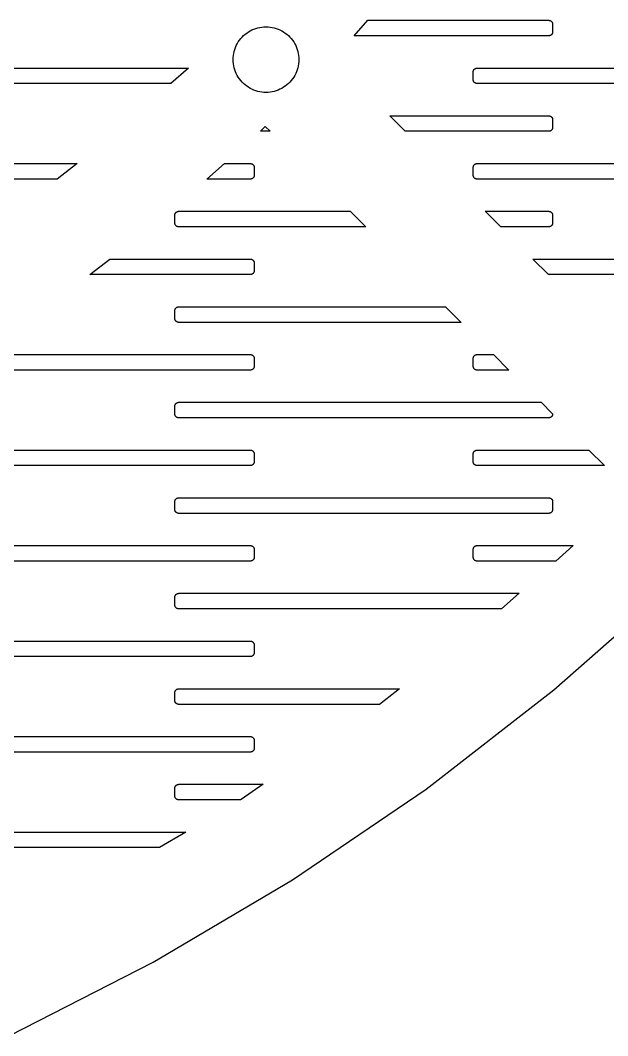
# Model space of a CAD drawing. Header units: metres. Extents: x -216 to 216, y -216 to 216.
# Drawn here: x 92.7 to 141.9, y -195.1 to -110 of the extents above; entities that cross this region are included whole.
import ezdxf

# ---------------------------------------------------------------- set-up
doc = ezdxf.new("R2010")
doc.units = ezdxf.units.M

msp = doc.modelspace()

# ---------------------------------------------------------------- linework, layer by layer
for p, q in [((112.968, -110.584), (113.14, -110.568)), ((113.14, -110.568), (113.312, -110.562)), ((113.312, -110.562), (113.485, -110.568)), ((113.485, -110.568), (113.657, -110.584)), ((120.713, -111.322), (121.859, -110.022)), ((121.859, -110.022), (137.003, -110.022)), ((137.003, -110.022), (137.023, -110.023)), ((137.023, -110.023), (137.044, -110.025)), ((137.044, -110.025), (137.064, -110.028)), ((137.064, -110.028), (137.084, -110.032)), ((137.084, -110.032), (137.103, -110.038)), ((137.103, -110.038), (137.122, -110.045)), ((137.122, -110.045), (137.141, -110.053)), ((137.141, -110.053), (137.159, -110.062)), ((137.159, -110.062), (137.177, -110.073)), ((137.177, -110.073), (137.194, -110.084)), ((137.194, -110.084), (137.21, -110.097)), ((137.21, -110.097), (137.225, -110.11)), ((137.225, -110.11), (137.24, -110.125)), ((137.24, -110.125), (137.253, -110.14)), ((137.253, -110.14), (137.266, -110.156)), ((137.266, -110.156), (137.277, -110.173)), ((137.277, -110.173), (137.288, -110.191)), ((137.288, -110.191), (137.297, -110.209)), ((137.297, -110.209), (137.305, -110.228)), ((137.305, -110.228), (137.312, -110.247)), ((137.312, -110.247), (137.318, -110.266)), ((137.318, -110.266), (137.322, -110.286)), ((137.322, -110.286), (137.325, -110.306)), ((137.325, -110.306), (137.327, -110.327)), ((137.327, -110.327), (137.328, -110.347)), ((137.328, -110.347), (137.328, -110.997)), ((111.308, -111.43), (111.43, -111.308)), ((111.43, -111.308), (111.559, -111.193)), ((111.559, -111.193), (111.696, -111.088)), ((111.696, -111.088), (111.839, -110.99)), ((111.839, -110.99), (111.988, -110.903)), ((111.988, -110.903), (112.141, -110.824)), ((112.141, -110.824), (112.3, -110.755)), ((112.3, -110.755), (112.463, -110.697)), ((112.463, -110.697), (112.628, -110.649)), ((112.628, -110.649), (112.797, -110.611)), ((112.797, -110.611), (112.968, -110.584)), ((113.657, -110.584), (113.828, -110.611)), ((113.828, -110.611), (113.996, -110.649)), ((113.996, -110.649), (114.162, -110.697)), ((114.162, -110.697), (114.325, -110.755)), ((114.325, -110.755), (114.483, -110.824)), ((114.483, -110.824), (114.637, -110.903)), ((114.637, -110.903), (114.786, -110.99)), ((114.786, -110.99), (114.929, -111.088)), ((114.929, -111.088), (115.065, -111.193)), ((115.065, -111.193), (115.195, -111.308)), ((115.195, -111.308), (115.317, -111.43)), ((137.003, -111.322), (120.713, -111.322)), ((137.023, -111.322), (137.003, -111.322)), ((137.044, -111.32), (137.023, -111.322)), ((137.064, -111.316), (137.044, -111.32)), ((137.084, -111.312), (137.064, -111.316)), ((137.103, -111.306), (137.084, -111.312)), ((137.122, -111.299), (137.103, -111.306)), ((137.141, -111.291), (137.122, -111.299)), ((137.159, -111.282), (137.141, -111.291)), ((137.177, -111.272), (137.159, -111.282)), ((137.194, -111.26), (137.177, -111.272)), ((137.21, -111.248), (137.194, -111.26)), ((137.225, -111.234), (137.21, -111.248)), ((137.24, -111.22), (137.225, -111.234)), ((137.253, -111.204), (137.24, -111.22)), ((137.266, -111.188), (137.253, -111.204)), ((137.277, -111.171), (137.266, -111.188)), ((137.288, -111.154), (137.277, -111.171)), ((137.297, -111.136), (137.288, -111.154)), ((137.305, -111.117), (137.297, -111.136)), ((137.312, -111.098), (137.305, -111.117)), ((137.318, -111.078), (137.312, -111.098)), ((137.322, -111.058), (137.318, -111.078)), ((137.325, -111.038), (137.322, -111.058)), ((137.327, -111.018), (137.325, -111.038)), ((137.328, -110.997), (137.327, -111.018)), ((110.755, -112.3), (110.824, -112.141)), ((110.824, -112.141), (110.903, -111.988)), ((110.903, -111.988), (110.99, -111.839)), ((110.99, -111.839), (111.088, -111.696)), ((111.088, -111.696), (111.193, -111.559)), ((111.193, -111.559), (111.308, -111.43)), ((115.317, -111.43), (115.431, -111.559)), ((115.431, -111.559), (115.537, -111.696)), ((115.537, -111.696), (115.634, -111.839)), ((115.634, -111.839), (115.722, -111.988)), ((115.722, -111.988), (115.801, -112.141)), ((115.801, -112.141), (115.869, -112.3)), ((110.568, -113.14), (110.584, -112.968)), ((110.584, -112.968), (110.611, -112.797)), ((110.611, -112.797), (110.649, -112.628)), ((110.649, -112.628), (110.697, -112.463)), ((110.697, -112.463), (110.755, -112.3)), ((115.869, -112.3), (115.928, -112.463)), ((115.928, -112.463), (115.976, -112.628)), ((115.976, -112.628), (116.014, -112.797)), ((116.014, -112.797), (116.041, -112.968)), ((116.041, -112.968), (116.057, -113.14)), ((110.562, -113.312), (110.568, -113.14)), ((110.568, -113.485), (110.562, -113.312)), ((110.584, -113.657), (110.568, -113.485)), ((110.611, -113.828), (110.584, -113.657)), ((110.649, -113.996), (110.611, -113.828)), ((116.014, -113.828), (115.976, -113.996)), ((116.041, -113.657), (116.014, -113.828)), ((116.057, -113.485), (116.041, -113.657)), ((116.057, -113.14), (116.062, -113.312)), ((116.062, -113.312), (116.057, -113.485)), ((81.0028, -114.022), (106.82, -114.022)), ((106.82, -114.022), (105.346, -115.322)), ((110.697, -114.162), (110.649, -113.996)), ((110.755, -114.325), (110.697, -114.162)), ((110.824, -114.483), (110.755, -114.325)), ((110.903, -114.637), (110.824, -114.483)), ((110.99, -114.786), (110.903, -114.637)), ((111.088, -114.929), (110.99, -114.786)), ((115.634, -114.786), (115.537, -114.929)), ((115.722, -114.637), (115.634, -114.786)), ((115.801, -114.483), (115.722, -114.637)), ((115.869, -114.325), (115.801, -114.483)), ((115.928, -114.162), (115.869, -114.325)), ((115.976, -113.996), (115.928, -114.162)), ((130.678, -114.327), (130.68, -114.306)), ((130.678, -114.347), (130.678, -114.327)), ((130.678, -114.997), (130.678, -114.347)), ((130.68, -114.306), (130.684, -114.286)), ((130.684, -114.286), (130.688, -114.266)), ((130.688, -114.266), (130.694, -114.247)), ((130.694, -114.247), (130.701, -114.228)), ((130.701, -114.228), (130.709, -114.209)), ((130.709, -114.209), (130.718, -114.191)), ((130.718, -114.191), (130.728, -114.173)), ((130.728, -114.173), (130.74, -114.156)), ((130.74, -114.156), (130.752, -114.14)), ((130.752, -114.14), (130.766, -114.125)), ((130.766, -114.125), (130.78, -114.11)), ((130.78, -114.11), (130.796, -114.097)), ((130.796, -114.097), (130.812, -114.084)), ((130.812, -114.084), (130.829, -114.073)), ((130.829, -114.073), (130.846, -114.062)), ((130.846, -114.062), (130.864, -114.053)), ((130.864, -114.053), (130.883, -114.045)), ((130.883, -114.045), (130.902, -114.038)), ((130.902, -114.038), (130.922, -114.032)), ((130.922, -114.032), (130.942, -114.028)), ((130.942, -114.028), (130.962, -114.025)), ((130.962, -114.025), (130.982, -114.023)), ((130.982, -114.023), (131.003, -114.022)), ((131.003, -114.022), (162.003, -114.022)), ((105.346, -115.322), (81.0028, -115.322)), ((111.193, -115.065), (111.088, -114.929)), ((111.308, -115.195), (111.193, -115.065)), ((111.43, -115.317), (111.308, -115.195)), ((111.559, -115.431), (111.43, -115.317)), ((111.696, -115.537), (111.559, -115.431)), ((111.839, -115.634), (111.696, -115.537)), ((111.988, -115.722), (111.839, -115.634)), ((114.786, -115.634), (114.637, -115.722)), ((114.929, -115.537), (114.786, -115.634)), ((115.065, -115.431), (114.929, -115.537)), ((115.195, -115.317), (115.065, -115.431)), ((115.317, -115.195), (115.195, -115.317)), ((115.431, -115.065), (115.317, -115.195)), ((115.537, -114.929), (115.431, -115.065)), ((130.678, -115.018), (130.678, -114.997)), ((130.68, -115.038), (130.678, -115.018)), ((130.684, -115.058), (130.68, -115.038)), ((130.688, -115.078), (130.684, -115.058)), ((130.694, -115.098), (130.688, -115.078)), ((130.701, -115.117), (130.694, -115.098)), ((130.709, -115.136), (130.701, -115.117)), ((130.718, -115.154), (130.709, -115.136)), ((130.728, -115.171), (130.718, -115.154)), ((130.74, -115.188), (130.728, -115.171)), ((130.752, -115.204), (130.74, -115.188)), ((130.766, -115.22), (130.752, -115.204)), ((130.78, -115.234), (130.766, -115.22)), ((130.796, -115.248), (130.78, -115.234)), ((130.812, -115.26), (130.796, -115.248)), ((130.829, -115.272), (130.812, -115.26)), ((130.846, -115.282), (130.829, -115.272)), ((130.864, -115.291), (130.846, -115.282)), ((130.883, -115.299), (130.864, -115.291)), ((130.902, -115.306), (130.883, -115.299)), ((130.922, -115.312), (130.902, -115.306)), ((130.942, -115.316), (130.922, -115.312)), ((130.962, -115.32), (130.942, -115.316)), ((130.982, -115.322), (130.962, -115.32)), ((131.003, -115.322), (130.982, -115.322)), ((162.003, -115.322), (131.003, -115.322)), ((112.141, -115.801), (111.988, -115.722)), ((112.3, -115.869), (112.141, -115.801)), ((112.463, -115.928), (112.3, -115.869)), ((112.628, -115.976), (112.463, -115.928)), ((112.797, -116.014), (112.628, -115.976)), ((112.968, -116.041), (112.797, -116.014)), ((113.14, -116.057), (112.968, -116.041)), ((113.312, -116.062), (113.14, -116.057)), ((113.485, -116.057), (113.312, -116.062)), ((113.657, -116.041), (113.485, -116.057)), ((113.828, -116.014), (113.657, -116.041)), ((113.996, -115.976), (113.828, -116.014)), ((114.162, -115.928), (113.996, -115.976)), ((114.325, -115.869), (114.162, -115.928)), ((114.483, -115.801), (114.325, -115.869)), ((114.637, -115.722), (114.483, -115.801)), ((124.979, -119.322), (123.679, -118.022)), ((123.679, -118.022), (137.003, -118.022)), ((137.003, -118.022), (137.023, -118.023)), ((137.023, -118.023), (137.044, -118.025)), ((137.044, -118.025), (137.064, -118.028)), ((137.064, -118.028), (137.084, -118.032)), ((137.084, -118.032), (137.103, -118.038)), ((137.103, -118.038), (137.122, -118.045)), ((137.122, -118.045), (137.141, -118.053)), ((137.141, -118.053), (137.159, -118.062)), ((137.159, -118.062), (137.177, -118.073)), ((137.177, -118.073), (137.194, -118.084)), ((137.194, -118.084), (137.21, -118.097)), ((137.21, -118.097), (137.225, -118.11)), ((137.225, -118.11), (137.24, -118.125)), ((137.24, -118.125), (137.253, -118.14)), ((137.253, -118.14), (137.266, -118.156)), ((137.266, -118.156), (137.277, -118.173)), ((137.277, -118.173), (137.288, -118.191)), ((137.288, -118.191), (137.297, -118.209)), ((137.297, -118.209), (137.305, -118.228)), ((112.845, -119.322), (113.255, -118.912)), ((113.255, -118.912), (113.665, -119.322)), ((137.305, -118.228), (137.312, -118.247)), ((137.312, -118.247), (137.318, -118.266)), ((137.318, -119.078), (137.312, -119.098)), ((137.318, -118.266), (137.322, -118.286)), ((137.322, -119.058), (137.318, -119.078)), ((137.322, -118.286), (137.325, -118.306)), ((137.325, -119.038), (137.322, -119.058)), ((137.325, -118.306), (137.327, -118.327)), ((137.327, -119.018), (137.325, -119.038)), ((137.327, -118.327), (137.328, -118.347)), ((137.328, -118.997), (137.327, -119.018)), ((137.328, -118.347), (137.328, -118.997)), ((113.665, -119.322), (112.845, -119.322)), ((137.003, -119.322), (124.979, -119.322)), ((137.023, -119.322), (137.003, -119.322)), ((137.044, -119.32), (137.023, -119.322)), ((137.064, -119.316), (137.044, -119.32)), ((137.084, -119.312), (137.064, -119.316)), ((137.103, -119.306), (137.084, -119.312)), ((137.122, -119.299), (137.103, -119.306)), ((137.141, -119.291), (137.122, -119.299)), ((137.159, -119.282), (137.141, -119.291)), ((137.177, -119.272), (137.159, -119.282)), ((137.194, -119.26), (137.177, -119.272)), ((137.21, -119.248), (137.194, -119.26)), ((137.225, -119.234), (137.21, -119.248)), ((137.24, -119.22), (137.225, -119.234)), ((137.253, -119.204), (137.24, -119.22)), ((137.266, -119.188), (137.253, -119.204)), ((137.277, -119.171), (137.266, -119.188)), ((137.288, -119.154), (137.277, -119.171)), ((137.297, -119.136), (137.288, -119.154)), ((137.305, -119.117), (137.297, -119.136)), ((137.312, -119.098), (137.305, -119.117)), ((81.0028, -122.022), (97.4933, -122.022)), ((97.4933, -122.022), (95.8174, -123.322)), ((108.363, -123.322), (109.837, -122.022)), ((109.837, -122.022), (112.003, -122.022)), ((112.003, -122.022), (112.023, -122.023)), ((112.023, -122.023), (112.044, -122.025)), ((112.044, -122.025), (112.064, -122.028)), ((112.064, -122.028), (112.084, -122.032)), ((112.084, -122.032), (112.103, -122.038)), ((112.103, -122.038), (112.122, -122.045)), ((112.122, -122.045), (112.141, -122.053)), ((112.141, -122.053), (112.159, -122.062)), ((112.159, -122.062), (112.177, -122.073)), ((112.177, -122.073), (112.194, -122.084)), ((112.194, -122.084), (112.21, -122.097)), ((112.21, -122.097), (112.225, -122.11)), ((112.225, -122.11), (112.24, -122.125)), ((112.24, -122.125), (112.253, -122.14)), ((112.253, -122.14), (112.266, -122.156)), ((112.266, -122.156), (112.277, -122.173)), ((112.277, -122.173), (112.288, -122.191)), ((112.288, -122.191), (112.297, -122.209)), ((112.297, -122.209), (112.305, -122.228)), ((112.305, -122.228), (112.312, -122.247)), ((112.312, -122.247), (112.318, -122.266)), ((112.318, -122.266), (112.322, -122.286)), ((112.322, -122.286), (112.325, -122.306)), ((112.325, -122.306), (112.327, -122.327)), ((112.327, -122.327), (112.328, -122.347)), ((112.328, -122.347), (112.328, -122.997)), ((130.678, -122.327), (130.68, -122.306)), ((130.678, -122.347), (130.678, -122.327)), ((130.678, -122.997), (130.678, -122.347)), ((130.68, -122.306), (130.684, -122.286)), ((130.684, -122.286), (130.688, -122.266)), ((130.688, -122.266), (130.694, -122.247)), ((130.694, -122.247), (130.701, -122.228)), ((130.701, -122.228), (130.709, -122.209)), ((130.709, -122.209), (130.718, -122.191)), ((130.718, -122.191), (130.728, -122.173)), ((130.728, -122.173), (130.74, -122.156)), ((130.74, -122.156), (130.752, -122.14)), ((130.752, -122.14), (130.766, -122.125)), ((130.766, -122.125), (130.78, -122.11)), ((130.78, -122.11), (130.796, -122.097)), ((130.796, -122.097), (130.812, -122.084)), ((130.812, -122.084), (130.829, -122.073)), ((130.829, -122.073), (130.846, -122.062)), ((130.846, -122.062), (130.864, -122.053)), ((130.864, -122.053), (130.883, -122.045)), ((130.883, -122.045), (130.902, -122.038)), ((130.902, -122.038), (130.922, -122.032)), ((130.922, -122.032), (130.942, -122.028)), ((130.942, -122.028), (130.962, -122.025)), ((130.962, -122.025), (130.982, -122.023)), ((130.982, -122.023), (131.003, -122.022)), ((131.003, -122.022), (162.003, -122.022)), ((95.8174, -123.322), (81.0028, -123.322)), ((112.003, -123.322), (108.363, -123.322)), ((112.023, -123.322), (112.003, -123.322)), ((112.044, -123.32), (112.023, -123.322)), ((112.064, -123.316), (112.044, -123.32)), ((112.084, -123.312), (112.064, -123.316)), ((112.103, -123.306), (112.084, -123.312)), ((112.122, -123.299), (112.103, -123.306)), ((112.141, -123.291), (112.122, -123.299)), ((112.159, -123.282), (112.141, -123.291)), ((112.177, -123.272), (112.159, -123.282)), ((112.194, -123.26), (112.177, -123.272)), ((112.21, -123.248), (112.194, -123.26)), ((112.225, -123.234), (112.21, -123.248)), ((112.24, -123.22), (112.225, -123.234)), ((112.253, -123.204), (112.24, -123.22)), ((112.266, -123.188), (112.253, -123.204)), ((112.277, -123.171), (112.266, -123.188)), ((112.288, -123.154), (112.277, -123.171)), ((112.297, -123.136), (112.288, -123.154)), ((112.305, -123.117), (112.297, -123.136)), ((112.312, -123.098), (112.305, -123.117)), ((112.318, -123.078), (112.312, -123.098)), ((112.322, -123.058), (112.318, -123.078)), ((112.325, -123.038), (112.322, -123.058)), ((112.327, -123.018), (112.325, -123.038)), ((112.328, -122.997), (112.327, -123.018)), ((130.678, -123.018), (130.678, -122.997)), ((130.68, -123.038), (130.678, -123.018)), ((130.684, -123.058), (130.68, -123.038)), ((130.688, -123.078), (130.684, -123.058)), ((130.694, -123.098), (130.688, -123.078)), ((130.701, -123.117), (130.694, -123.098)), ((130.709, -123.136), (130.701, -123.117)), ((130.718, -123.154), (130.709, -123.136)), ((130.728, -123.171), (130.718, -123.154)), ((130.74, -123.188), (130.728, -123.171)), ((130.752, -123.204), (130.74, -123.188)), ((130.766, -123.22), (130.752, -123.204)), ((130.78, -123.234), (130.766, -123.22)), ((130.796, -123.248), (130.78, -123.234)), ((130.812, -123.26), (130.796, -123.248)), ((130.829, -123.272), (130.812, -123.26)), ((130.846, -123.282), (130.829, -123.272)), ((130.864, -123.291), (130.846, -123.282)), ((130.883, -123.299), (130.864, -123.291)), ((130.902, -123.306), (130.883, -123.299)), ((130.922, -123.312), (130.902, -123.306)), ((130.942, -123.316), (130.922, -123.312)), ((130.962, -123.32), (130.942, -123.316)), ((130.982, -123.322), (130.962, -123.32)), ((131.003, -123.322), (130.982, -123.322)), ((162.003, -123.322), (131.003, -123.322)), ((105.678, -126.327), (105.68, -126.306)), ((105.678, -126.347), (105.678, -126.327)), ((105.678, -126.997), (105.678, -126.347)), ((105.68, -126.306), (105.684, -126.286)), ((105.684, -126.286), (105.688, -126.266)), ((105.688, -126.266), (105.694, -126.247)), ((105.694, -126.247), (105.701, -126.228)), ((105.701, -126.228), (105.709, -126.209)), ((105.709, -126.209), (105.718, -126.191)), ((105.718, -126.191), (105.728, -126.173)), ((105.728, -126.173), (105.74, -126.156)), ((105.74, -126.156), (105.752, -126.14)), ((105.752, -126.14), (105.766, -126.125)), ((105.766, -126.125), (105.78, -126.11)), ((105.78, -126.11), (105.796, -126.097)), ((105.796, -126.097), (105.812, -126.084)), ((105.812, -126.084), (105.829, -126.073)), ((105.829, -126.073), (105.846, -126.062)), ((105.846, -126.062), (105.864, -126.053)), ((105.864, -126.053), (105.883, -126.045)), ((105.883, -126.045), (105.902, -126.038)), ((105.902, -126.038), (105.922, -126.032)), ((105.922, -126.032), (105.942, -126.028)), ((105.942, -126.028), (105.962, -126.025)), ((105.962, -126.025), (105.982, -126.023)), ((105.982, -126.023), (106.003, -126.022)), ((106.003, -126.022), (120.365, -126.022)), ((120.365, -126.022), (121.665, -127.322)), ((132.979, -127.322), (131.679, -126.022)), ((131.679, -126.022), (137.003, -126.022)), ((137.003, -126.022), (137.023, -126.023)), ((137.023, -126.023), (137.044, -126.025)), ((137.044, -126.025), (137.064, -126.028)), ((137.064, -126.028), (137.084, -126.032)), ((137.084, -126.032), (137.103, -126.038)), ((137.103, -126.038), (137.122, -126.045)), ((137.122, -126.045), (137.141, -126.053)), ((137.141, -126.053), (137.159, -126.062)), ((137.159, -126.062), (137.177, -126.073)), ((137.177, -126.073), (137.194, -126.084)), ((137.194, -126.084), (137.21, -126.097)), ((137.21, -126.097), (137.225, -126.11)), ((137.225, -126.11), (137.24, -126.125)), ((137.24, -126.125), (137.253, -126.14)), ((137.253, -126.14), (137.266, -126.156)), ((137.266, -126.156), (137.277, -126.173)), ((137.277, -126.173), (137.288, -126.191)), ((137.288, -126.191), (137.297, -126.209)), ((137.297, -126.209), (137.305, -126.228)), ((137.305, -126.228), (137.312, -126.247)), ((137.312, -126.247), (137.318, -126.266)), ((137.318, -126.266), (137.322, -126.286)), ((137.322, -126.286), (137.325, -126.306)), ((137.325, -126.306), (137.327, -126.327)), ((137.327, -126.327), (137.328, -126.347)), ((137.328, -126.347), (137.328, -126.997)), ((105.678, -127.018), (105.678, -126.997)), ((105.68, -127.038), (105.678, -127.018)), ((105.684, -127.058), (105.68, -127.038)), ((105.688, -127.078), (105.684, -127.058)), ((105.694, -127.098), (105.688, -127.078)), ((105.701, -127.117), (105.694, -127.098)), ((105.709, -127.136), (105.701, -127.117)), ((105.718, -127.154), (105.709, -127.136)), ((105.728, -127.171), (105.718, -127.154)), ((105.74, -127.188), (105.728, -127.171)), ((105.752, -127.204), (105.74, -127.188)), ((105.766, -127.22), (105.752, -127.204)), ((105.78, -127.234), (105.766, -127.22)), ((105.796, -127.248), (105.78, -127.234)), ((105.812, -127.26), (105.796, -127.248)), ((105.829, -127.272), (105.812, -127.26)), ((105.846, -127.282), (105.829, -127.272)), ((105.864, -127.291), (105.846, -127.282)), ((105.883, -127.299), (105.864, -127.291)), ((105.902, -127.306), (105.883, -127.299)), ((105.922, -127.312), (105.902, -127.306)), ((105.942, -127.316), (105.922, -127.312)), ((105.962, -127.32), (105.942, -127.316)), ((105.982, -127.322), (105.962, -127.32)), ((106.003, -127.322), (105.982, -127.322)), ((121.665, -127.322), (106.003, -127.322)), ((137.003, -127.322), (132.979, -127.322)), ((137.023, -127.322), (137.003, -127.322)), ((137.044, -127.32), (137.023, -127.322)), ((137.064, -127.316), (137.044, -127.32)), ((137.084, -127.312), (137.064, -127.316)), ((137.103, -127.306), (137.084, -127.312)), ((137.122, -127.299), (137.103, -127.306)), ((137.141, -127.291), (137.122, -127.299)), ((137.159, -127.282), (137.141, -127.291)), ((137.177, -127.272), (137.159, -127.282)), ((137.194, -127.26), (137.177, -127.272)), ((137.21, -127.248), (137.194, -127.26)), ((137.225, -127.234), (137.21, -127.248)), ((137.24, -127.22), (137.225, -127.234)), ((137.253, -127.204), (137.24, -127.22)), ((137.266, -127.188), (137.253, -127.204)), ((137.277, -127.171), (137.266, -127.188)), ((137.288, -127.154), (137.277, -127.171)), ((137.297, -127.136), (137.288, -127.154)), ((137.305, -127.117), (137.297, -127.136)), ((137.312, -127.098), (137.305, -127.117)), ((137.318, -127.078), (137.312, -127.098)), ((137.322, -127.058), (137.318, -127.078)), ((137.325, -127.038), (137.322, -127.058)), ((137.327, -127.018), (137.325, -127.038)), ((137.328, -126.997), (137.327, -127.018)), ((98.5499, -131.322), (100.226, -130.022)), ((100.226, -130.022), (112.003, -130.022)), ((112.003, -130.022), (112.023, -130.023)), ((112.023, -130.023), (112.044, -130.025)), ((112.044, -130.025), (112.064, -130.028)), ((112.064, -130.028), (112.084, -130.032)), ((112.084, -130.032), (112.103, -130.038)), ((112.103, -130.038), (112.122, -130.045)), ((112.122, -130.045), (112.141, -130.053)), ((112.141, -130.053), (112.159, -130.062)), ((112.159, -130.062), (112.177, -130.073)), ((112.177, -130.073), (112.194, -130.084)), ((112.194, -130.084), (112.21, -130.097)), ((112.21, -130.097), (112.225, -130.11)), ((112.225, -130.11), (112.24, -130.125)), ((112.24, -130.125), (112.253, -130.14)), ((136.979, -131.322), (135.679, -130.022)), ((135.679, -130.022), (161.745, -130.022)), ((112.253, -130.14), (112.266, -130.156)), ((112.266, -130.156), (112.277, -130.173)), ((112.277, -130.173), (112.288, -130.191)), ((112.288, -130.191), (112.297, -130.209)), ((112.297, -130.209), (112.305, -130.228)), ((112.305, -130.228), (112.312, -130.247)), ((112.312, -130.247), (112.318, -130.266)), ((112.318, -130.266), (112.322, -130.286)), ((112.322, -130.286), (112.325, -130.306)), ((112.325, -130.306), (112.327, -130.327)), ((112.327, -130.327), (112.328, -130.347)), ((112.328, -130.347), (112.328, -130.997)), ((112.003, -131.322), (98.5499, -131.322)), ((112.023, -131.322), (112.003, -131.322)), ((112.044, -131.32), (112.023, -131.322)), ((112.064, -131.316), (112.044, -131.32)), ((112.084, -131.312), (112.064, -131.316)), ((112.103, -131.306), (112.084, -131.312)), ((112.122, -131.299), (112.103, -131.306)), ((112.141, -131.291), (112.122, -131.299)), ((112.159, -131.282), (112.141, -131.291)), ((112.177, -131.272), (112.159, -131.282)), ((112.194, -131.26), (112.177, -131.272)), ((112.21, -131.248), (112.194, -131.26)), ((112.225, -131.234), (112.21, -131.248)), ((112.24, -131.22), (112.225, -131.234)), ((112.253, -131.204), (112.24, -131.22)), ((112.266, -131.188), (112.253, -131.204)), ((112.277, -131.171), (112.266, -131.188)), ((112.288, -131.154), (112.277, -131.171)), ((112.297, -131.136), (112.288, -131.154)), ((112.305, -131.117), (112.297, -131.136)), ((112.312, -131.098), (112.305, -131.117)), ((112.318, -131.078), (112.312, -131.098)), ((112.322, -131.058), (112.318, -131.078)), ((112.325, -131.038), (112.322, -131.058)), ((112.327, -131.018), (112.325, -131.038)), ((112.328, -130.997), (112.327, -131.018)), ((160.736, -131.322), (136.979, -131.322)), ((105.678, -134.327), (105.68, -134.306)), ((105.678, -134.347), (105.678, -134.327)), ((105.678, -134.997), (105.678, -134.347)), ((105.68, -134.306), (105.684, -134.286)), ((105.684, -134.286), (105.688, -134.266)), ((105.688, -134.266), (105.694, -134.247)), ((105.694, -134.247), (105.701, -134.228)), ((105.701, -134.228), (105.709, -134.209)), ((105.709, -134.209), (105.718, -134.191)), ((105.718, -134.191), (105.728, -134.173)), ((105.728, -134.173), (105.74, -134.156)), ((105.74, -134.156), (105.752, -134.14)), ((105.752, -134.14), (105.766, -134.125)), ((105.766, -134.125), (105.78, -134.11)), ((105.78, -134.11), (105.796, -134.097)), ((105.796, -134.097), (105.812, -134.084)), ((105.812, -134.084), (105.829, -134.073)), ((105.829, -134.073), (105.846, -134.062)), ((105.846, -134.062), (105.864, -134.053)), ((105.864, -134.053), (105.883, -134.045)), ((105.883, -134.045), (105.902, -134.038)), ((105.902, -134.038), (105.922, -134.032)), ((105.922, -134.032), (105.942, -134.028)), ((105.942, -134.028), (105.962, -134.025)), ((105.962, -134.025), (105.982, -134.023)), ((105.982, -134.023), (106.003, -134.022)), ((106.003, -134.022), (128.365, -134.022)), ((128.365, -134.022), (129.665, -135.322)), ((105.678, -135.018), (105.678, -134.997)), ((105.68, -135.038), (105.678, -135.018)), ((105.684, -135.058), (105.68, -135.038)), ((105.688, -135.078), (105.684, -135.058)), ((105.694, -135.098), (105.688, -135.078)), ((105.701, -135.117), (105.694, -135.098)), ((105.709, -135.136), (105.701, -135.117)), ((105.718, -135.154), (105.709, -135.136)), ((105.728, -135.171), (105.718, -135.154)), ((105.74, -135.188), (105.728, -135.171)), ((105.752, -135.204), (105.74, -135.188)), ((105.766, -135.22), (105.752, -135.204)), ((105.78, -135.234), (105.766, -135.22)), ((105.796, -135.248), (105.78, -135.234)), ((105.812, -135.26), (105.796, -135.248)), ((105.829, -135.272), (105.812, -135.26)), ((105.846, -135.282), (105.829, -135.272)), ((105.864, -135.291), (105.846, -135.282)), ((105.883, -135.299), (105.864, -135.291)), ((105.902, -135.306), (105.883, -135.299)), ((105.922, -135.312), (105.902, -135.306)), ((105.942, -135.316), (105.922, -135.312)), ((105.962, -135.32), (105.942, -135.316)), ((105.982, -135.322), (105.962, -135.32)), ((106.003, -135.322), (105.982, -135.322)), ((129.665, -135.322), (106.003, -135.322)), ((88.975, -138.022), (112.003, -138.022)), ((112.003, -138.022), (112.023, -138.023)), ((112.023, -138.023), (112.044, -138.025)), ((112.044, -138.025), (112.064, -138.028)), ((112.064, -138.028), (112.084, -138.032)), ((112.084, -138.032), (112.103, -138.038)), ((112.103, -138.038), (112.122, -138.045)), ((112.122, -138.045), (112.141, -138.053)), ((112.141, -138.053), (112.159, -138.062)), ((112.159, -138.062), (112.177, -138.073)), ((112.177, -138.073), (112.194, -138.084)), ((112.194, -138.084), (112.21, -138.097)), ((112.21, -138.097), (112.225, -138.11)), ((112.225, -138.11), (112.24, -138.125)), ((112.24, -138.125), (112.253, -138.14)), ((112.253, -138.14), (112.266, -138.156)), ((112.266, -138.156), (112.277, -138.173)), ((112.277, -138.173), (112.288, -138.191)), ((112.288, -138.191), (112.297, -138.209)), ((112.297, -138.209), (112.305, -138.228)), ((112.305, -138.228), (112.312, -138.247)), ((112.312, -138.247), (112.318, -138.266)), ((112.318, -138.266), (112.322, -138.286)), ((112.322, -138.286), (112.325, -138.306)), ((112.325, -138.306), (112.327, -138.327)), ((112.327, -138.327), (112.328, -138.347)), ((112.328, -138.347), (112.328, -138.997)), ((130.678, -138.327), (130.68, -138.306)), ((130.678, -138.347), (130.678, -138.327)), ((130.678, -138.997), (130.678, -138.347)), ((130.68, -138.306), (130.684, -138.286)), ((130.684, -138.286), (130.688, -138.266)), ((130.688, -138.266), (130.694, -138.247)), ((130.694, -138.247), (130.701, -138.228)), ((130.701, -138.228), (130.709, -138.209)), ((130.709, -138.209), (130.718, -138.191)), ((130.718, -138.191), (130.728, -138.173)), ((130.728, -138.173), (130.74, -138.156)), ((130.74, -138.156), (130.752, -138.14)), ((130.752, -138.14), (130.766, -138.125)), ((130.766, -138.125), (130.78, -138.11)), ((130.78, -138.11), (130.796, -138.097)), ((130.796, -138.097), (130.812, -138.084)), ((130.812, -138.084), (130.829, -138.073)), ((130.829, -138.073), (130.846, -138.062)), ((130.846, -138.062), (130.864, -138.053)), ((130.864, -138.053), (130.883, -138.045)), ((130.883, -138.045), (130.902, -138.038)), ((130.902, -138.038), (130.922, -138.032)), ((130.922, -138.032), (130.942, -138.028)), ((130.942, -138.028), (130.962, -138.025)), ((130.962, -138.025), (130.982, -138.023)), ((130.982, -138.023), (131.003, -138.022)), ((131.003, -138.022), (132.365, -138.022)), ((132.365, -138.022), (133.665, -139.322)), ((112.003, -139.322), (86.921, -139.322)), ((112.023, -139.322), (112.003, -139.322)), ((112.044, -139.32), (112.023, -139.322)), ((112.064, -139.316), (112.044, -139.32)), ((112.084, -139.312), (112.064, -139.316)), ((112.103, -139.306), (112.084, -139.312)), ((112.122, -139.299), (112.103, -139.306)), ((112.141, -139.291), (112.122, -139.299)), ((112.159, -139.282), (112.141, -139.291)), ((112.177, -139.272), (112.159, -139.282)), ((112.194, -139.26), (112.177, -139.272)), ((112.21, -139.248), (112.194, -139.26)), ((112.225, -139.234), (112.21, -139.248)), ((112.24, -139.22), (112.225, -139.234)), ((112.253, -139.204), (112.24, -139.22)), ((112.266, -139.188), (112.253, -139.204)), ((112.277, -139.171), (112.266, -139.188)), ((112.288, -139.154), (112.277, -139.171)), ((112.297, -139.136), (112.288, -139.154)), ((112.305, -139.117), (112.297, -139.136)), ((112.312, -139.098), (112.305, -139.117)), ((112.318, -139.078), (112.312, -139.098)), ((112.322, -139.058), (112.318, -139.078)), ((112.325, -139.038), (112.322, -139.058)), ((112.327, -139.018), (112.325, -139.038)), ((112.328, -138.997), (112.327, -139.018)), ((130.678, -139.018), (130.678, -138.997)), ((130.68, -139.038), (130.678, -139.018)), ((130.684, -139.058), (130.68, -139.038)), ((130.688, -139.078), (130.684, -139.058)), ((130.694, -139.098), (130.688, -139.078)), ((130.701, -139.117), (130.694, -139.098)), ((130.709, -139.136), (130.701, -139.117)), ((130.718, -139.154), (130.709, -139.136)), ((130.728, -139.171), (130.718, -139.154)), ((130.74, -139.188), (130.728, -139.171)), ((130.752, -139.204), (130.74, -139.188)), ((130.766, -139.22), (130.752, -139.204)), ((130.78, -139.234), (130.766, -139.22)), ((130.796, -139.248), (130.78, -139.234)), ((130.812, -139.26), (130.796, -139.248)), ((130.829, -139.272), (130.812, -139.26)), ((130.846, -139.282), (130.829, -139.272)), ((130.864, -139.291), (130.846, -139.282)), ((130.883, -139.299), (130.864, -139.291)), ((130.902, -139.306), (130.883, -139.299)), ((130.922, -139.312), (130.902, -139.306)), ((130.942, -139.316), (130.922, -139.312)), ((130.962, -139.32), (130.942, -139.316)), ((130.982, -139.322), (130.962, -139.32)), ((131.003, -139.322), (130.982, -139.322)), ((133.665, -139.322), (131.003, -139.322)), ((105.883, -142.045), (105.902, -142.038)), ((105.902, -142.038), (105.922, -142.032)), ((105.922, -142.032), (105.942, -142.028)), ((105.942, -142.028), (105.962, -142.025)), ((105.962, -142.025), (105.982, -142.023)), ((105.982, -142.023), (106.003, -142.022)), ((106.003, -142.022), (136.365, -142.022)), ((136.365, -142.022), (137.328, -142.985)), ((105.678, -142.327), (105.68, -142.306)), ((105.678, -142.347), (105.678, -142.327)), ((105.678, -142.997), (105.678, -142.347)), ((105.68, -142.306), (105.684, -142.286)), ((105.684, -142.286), (105.688, -142.266)), ((105.688, -142.266), (105.694, -142.247)), ((105.694, -142.247), (105.701, -142.228)), ((105.701, -142.228), (105.709, -142.209)), ((105.709, -142.209), (105.718, -142.191)), ((105.718, -142.191), (105.728, -142.173)), ((105.728, -142.173), (105.74, -142.156)), ((105.74, -142.156), (105.752, -142.14)), ((105.752, -142.14), (105.766, -142.125)), ((105.766, -142.125), (105.78, -142.11)), ((105.78, -142.11), (105.796, -142.097)), ((105.796, -142.097), (105.812, -142.084)), ((105.812, -142.084), (105.829, -142.073)), ((105.829, -142.073), (105.846, -142.062)), ((105.846, -142.062), (105.864, -142.053)), ((105.864, -142.053), (105.883, -142.045)), ((105.678, -143.018), (105.678, -142.997)), ((105.68, -143.038), (105.678, -143.018)), ((105.684, -143.058), (105.68, -143.038)), ((105.688, -143.078), (105.684, -143.058)), ((105.694, -143.098), (105.688, -143.078)), ((105.701, -143.117), (105.694, -143.098)), ((105.709, -143.136), (105.701, -143.117)), ((105.718, -143.154), (105.709, -143.136)), ((105.728, -143.171), (105.718, -143.154)), ((105.74, -143.188), (105.728, -143.171)), ((105.752, -143.204), (105.74, -143.188)), ((105.766, -143.22), (105.752, -143.204)), ((105.78, -143.234), (105.766, -143.22)), ((105.796, -143.248), (105.78, -143.234)), ((105.812, -143.26), (105.796, -143.248)), ((105.829, -143.272), (105.812, -143.26)), ((105.846, -143.282), (105.829, -143.272)), ((105.864, -143.291), (105.846, -143.282)), ((105.883, -143.299), (105.864, -143.291)), ((105.902, -143.306), (105.883, -143.299)), ((105.922, -143.312), (105.902, -143.306)), ((105.942, -143.316), (105.922, -143.312)), ((105.962, -143.32), (105.942, -143.316)), ((105.982, -143.322), (105.962, -143.32)), ((106.003, -143.322), (105.982, -143.322)), ((137.003, -143.322), (106.003, -143.322)), ((137.023, -143.322), (137.003, -143.322)), ((137.044, -143.32), (137.023, -143.322)), ((137.064, -143.316), (137.044, -143.32)), ((137.084, -143.312), (137.064, -143.316)), ((137.103, -143.306), (137.084, -143.312)), ((137.122, -143.299), (137.103, -143.306)), ((137.141, -143.291), (137.122, -143.299)), ((137.159, -143.282), (137.141, -143.291)), ((137.177, -143.272), (137.159, -143.282)), ((137.194, -143.26), (137.177, -143.272)), ((137.21, -143.248), (137.194, -143.26)), ((137.225, -143.234), (137.21, -143.248)), ((137.24, -143.22), (137.225, -143.234)), ((137.253, -143.204), (137.24, -143.22)), ((137.266, -143.188), (137.253, -143.204)), ((137.277, -143.171), (137.266, -143.188)), ((137.288, -143.154), (137.277, -143.171)), ((137.297, -143.136), (137.288, -143.154)), ((137.305, -143.117), (137.297, -143.136)), ((137.312, -143.098), (137.305, -143.117)), ((137.318, -143.078), (137.312, -143.098)), ((137.322, -143.058), (137.318, -143.078)), ((137.325, -143.038), (137.322, -143.058)), ((137.327, -143.018), (137.325, -143.038)), ((137.328, -142.997), (137.327, -143.018)), ((137.328, -142.985), (137.328, -142.997)), ((81.0028, -146.022), (112.003, -146.022)), ((112.003, -146.022), (112.023, -146.023)), ((112.023, -146.023), (112.044, -146.025)), ((112.044, -146.025), (112.064, -146.028)), ((112.064, -146.028), (112.084, -146.032)), ((112.084, -146.032), (112.103, -146.038)), ((112.103, -146.038), (112.122, -146.045)), ((112.122, -146.045), (112.141, -146.053)), ((112.141, -146.053), (112.159, -146.062)), ((112.159, -146.062), (112.177, -146.073)), ((112.177, -146.073), (112.194, -146.084)), ((112.194, -146.084), (112.21, -146.097)), ((112.21, -146.097), (112.225, -146.11)), ((112.225, -146.11), (112.24, -146.125)), ((112.24, -146.125), (112.253, -146.14)), ((112.253, -146.14), (112.266, -146.156)), ((112.266, -146.156), (112.277, -146.173)), ((112.277, -146.173), (112.288, -146.191)), ((112.288, -146.191), (112.297, -146.209)), ((112.297, -146.209), (112.305, -146.228)), ((112.305, -146.228), (112.312, -146.247)), ((112.312, -146.247), (112.318, -146.266)), ((112.318, -146.266), (112.322, -146.286)), ((112.322, -146.286), (112.325, -146.306)), ((130.68, -146.306), (130.684, -146.286)), ((130.684, -146.286), (130.688, -146.266)), ((130.688, -146.266), (130.694, -146.247)), ((130.694, -146.247), (130.701, -146.228)), ((130.701, -146.228), (130.709, -146.209)), ((130.709, -146.209), (130.718, -146.191)), ((130.718, -146.191), (130.728, -146.173)), ((130.728, -146.173), (130.74, -146.156)), ((130.74, -146.156), (130.752, -146.14)), ((130.752, -146.14), (130.766, -146.125)), ((130.766, -146.125), (130.78, -146.11)), ((130.78, -146.11), (130.796, -146.097)), ((130.796, -146.097), (130.812, -146.084)), ((130.812, -146.084), (130.829, -146.073)), ((130.829, -146.073), (130.846, -146.062)), ((130.846, -146.062), (130.864, -146.053)), ((130.864, -146.053), (130.883, -146.045)), ((130.883, -146.045), (130.902, -146.038)), ((130.902, -146.038), (130.922, -146.032)), ((130.922, -146.032), (130.942, -146.028)), ((130.942, -146.028), (130.962, -146.025)), ((130.962, -146.025), (130.982, -146.023)), ((130.982, -146.023), (131.003, -146.022)), ((131.003, -146.022), (140.365, -146.022)), ((140.365, -146.022), (141.665, -147.322)), ((112.297, -147.136), (112.288, -147.154)), ((112.305, -147.117), (112.297, -147.136)), ((112.312, -147.098), (112.305, -147.117)), ((112.318, -147.078), (112.312, -147.098)), ((112.322, -147.058), (112.318, -147.078)), ((112.325, -147.038), (112.322, -147.058)), ((112.325, -146.306), (112.327, -146.327)), ((112.327, -147.018), (112.325, -147.038)), ((112.327, -146.327), (112.328, -146.347)), ((112.328, -146.997), (112.327, -147.018)), ((112.328, -146.347), (112.328, -146.997)), ((130.678, -146.327), (130.68, -146.306)), ((130.678, -146.347), (130.678, -146.327)), ((130.678, -146.997), (130.678, -146.347)), ((130.678, -147.018), (130.678, -146.997)), ((130.68, -147.038), (130.678, -147.018)), ((130.684, -147.058), (130.68, -147.038)), ((130.688, -147.078), (130.684, -147.058)), ((130.694, -147.098), (130.688, -147.078)), ((130.701, -147.117), (130.694, -147.098)), ((130.709, -147.136), (130.701, -147.117)), ((130.718, -147.154), (130.709, -147.136)), ((112.003, -147.322), (81.0028, -147.322)), ((112.023, -147.322), (112.003, -147.322)), ((112.044, -147.32), (112.023, -147.322)), ((112.064, -147.316), (112.044, -147.32)), ((112.084, -147.312), (112.064, -147.316)), ((112.103, -147.306), (112.084, -147.312)), ((112.122, -147.299), (112.103, -147.306)), ((112.141, -147.291), (112.122, -147.299)), ((112.159, -147.282), (112.141, -147.291)), ((112.177, -147.272), (112.159, -147.282)), ((112.194, -147.26), (112.177, -147.272)), ((112.21, -147.248), (112.194, -147.26)), ((112.225, -147.234), (112.21, -147.248)), ((112.24, -147.22), (112.225, -147.234)), ((112.253, -147.204), (112.24, -147.22)), ((112.266, -147.188), (112.253, -147.204)), ((112.277, -147.171), (112.266, -147.188)), ((112.288, -147.154), (112.277, -147.171)), ((130.728, -147.171), (130.718, -147.154)), ((130.74, -147.188), (130.728, -147.171)), ((130.752, -147.204), (130.74, -147.188)), ((130.766, -147.22), (130.752, -147.204)), ((130.78, -147.234), (130.766, -147.22)), ((130.796, -147.248), (130.78, -147.234)), ((130.812, -147.26), (130.796, -147.248)), ((130.829, -147.272), (130.812, -147.26)), ((130.846, -147.282), (130.829, -147.272)), ((130.864, -147.291), (130.846, -147.282)), ((130.883, -147.299), (130.864, -147.291)), ((130.902, -147.306), (130.883, -147.299)), ((130.922, -147.312), (130.902, -147.306)), ((130.942, -147.316), (130.922, -147.312)), ((130.962, -147.32), (130.942, -147.316)), ((130.982, -147.322), (130.962, -147.32)), ((131.003, -147.322), (130.982, -147.322)), ((141.665, -147.322), (131.003, -147.322)), ((105.678, -150.327), (105.68, -150.306)), ((105.678, -150.347), (105.678, -150.327)), ((105.678, -150.997), (105.678, -150.347)), ((105.68, -150.306), (105.684, -150.286)), ((105.684, -150.286), (105.688, -150.266)), ((105.688, -150.266), (105.694, -150.247)), ((105.694, -150.247), (105.701, -150.228)), ((105.701, -150.228), (105.709, -150.209)), ((105.709, -150.209), (105.718, -150.191)), ((105.718, -150.191), (105.728, -150.173)), ((105.728, -150.173), (105.74, -150.156)), ((105.74, -150.156), (105.752, -150.14)), ((105.752, -150.14), (105.766, -150.125)), ((105.766, -150.125), (105.78, -150.11)), ((105.78, -150.11), (105.796, -150.097)), ((105.796, -150.097), (105.812, -150.084)), ((105.812, -150.084), (105.829, -150.073)), ((105.829, -150.073), (105.846, -150.062)), ((105.846, -150.062), (105.864, -150.053)), ((105.864, -150.053), (105.883, -150.045)), ((105.883, -150.045), (105.902, -150.038)), ((105.902, -150.038), (105.922, -150.032)), ((105.922, -150.032), (105.942, -150.028)), ((105.942, -150.028), (105.962, -150.025)), ((105.962, -150.025), (105.982, -150.023)), ((105.982, -150.023), (106.003, -150.022)), ((106.003, -150.022), (137.003, -150.022)), ((137.003, -150.022), (137.023, -150.023)), ((137.023, -150.023), (137.044, -150.025)), ((137.044, -150.025), (137.064, -150.028)), ((137.064, -150.028), (137.084, -150.032)), ((137.084, -150.032), (137.103, -150.038)), ((137.103, -150.038), (137.122, -150.045)), ((137.122, -150.045), (137.141, -150.053)), ((137.141, -150.053), (137.159, -150.062)), ((137.159, -150.062), (137.177, -150.073)), ((137.177, -150.073), (137.194, -150.084)), ((137.194, -150.084), (137.21, -150.097)), ((137.21, -150.097), (137.225, -150.11)), ((137.225, -150.11), (137.24, -150.125)), ((137.24, -150.125), (137.253, -150.14)), ((137.253, -150.14), (137.266, -150.156)), ((137.266, -150.156), (137.277, -150.173)), ((137.277, -150.173), (137.288, -150.191)), ((137.288, -150.191), (137.297, -150.209)), ((137.297, -150.209), (137.305, -150.228)), ((137.305, -150.228), (137.312, -150.247)), ((137.312, -150.247), (137.318, -150.266)), ((137.318, -150.266), (137.322, -150.286)), ((137.322, -150.286), (137.325, -150.306)), ((137.325, -150.306), (137.327, -150.327)), ((137.327, -150.327), (137.328, -150.347)), ((137.328, -150.347), (137.328, -150.997)), ((105.678, -151.018), (105.678, -150.997)), ((105.68, -151.038), (105.678, -151.018)), ((105.684, -151.058), (105.68, -151.038)), ((105.688, -151.078), (105.684, -151.058)), ((105.694, -151.098), (105.688, -151.078)), ((105.701, -151.117), (105.694, -151.098)), ((105.709, -151.136), (105.701, -151.117)), ((105.718, -151.154), (105.709, -151.136)), ((105.728, -151.171), (105.718, -151.154)), ((105.74, -151.188), (105.728, -151.171)), ((105.752, -151.204), (105.74, -151.188)), ((105.766, -151.22), (105.752, -151.204)), ((105.78, -151.234), (105.766, -151.22)), ((105.796, -151.248), (105.78, -151.234)), ((105.812, -151.26), (105.796, -151.248)), ((105.829, -151.272), (105.812, -151.26)), ((105.846, -151.282), (105.829, -151.272)), ((105.864, -151.291), (105.846, -151.282)), ((105.883, -151.299), (105.864, -151.291)), ((105.902, -151.306), (105.883, -151.299)), ((105.922, -151.312), (105.902, -151.306)), ((105.942, -151.316), (105.922, -151.312)), ((105.962, -151.32), (105.942, -151.316)), ((105.982, -151.322), (105.962, -151.32)), ((106.003, -151.322), (105.982, -151.322)), ((137.003, -151.322), (106.003, -151.322)), ((137.023, -151.322), (137.003, -151.322)), ((137.044, -151.32), (137.023, -151.322)), ((137.064, -151.316), (137.044, -151.32)), ((137.084, -151.312), (137.064, -151.316)), ((137.103, -151.306), (137.084, -151.312)), ((137.122, -151.299), (137.103, -151.306)), ((137.141, -151.291), (137.122, -151.299)), ((137.159, -151.282), (137.141, -151.291)), ((137.177, -151.272), (137.159, -151.282)), ((137.194, -151.26), (137.177, -151.272)), ((137.21, -151.248), (137.194, -151.26)), ((137.225, -151.234), (137.21, -151.248)), ((137.24, -151.22), (137.225, -151.234)), ((137.253, -151.204), (137.24, -151.22)), ((137.266, -151.188), (137.253, -151.204)), ((137.277, -151.171), (137.266, -151.188)), ((137.288, -151.154), (137.277, -151.171)), ((137.297, -151.136), (137.288, -151.154)), ((137.305, -151.117), (137.297, -151.136)), ((137.312, -151.098), (137.305, -151.117)), ((137.318, -151.078), (137.312, -151.098)), ((137.322, -151.058), (137.318, -151.078)), ((137.325, -151.038), (137.322, -151.058)), ((137.327, -151.018), (137.325, -151.038)), ((137.328, -150.997), (137.327, -151.018)), ((81.0028, -154.022), (112.003, -154.022)), ((112.003, -154.022), (112.023, -154.023)), ((112.023, -154.023), (112.044, -154.025)), ((112.044, -154.025), (112.064, -154.028)), ((112.064, -154.028), (112.084, -154.032)), ((112.084, -154.032), (112.103, -154.038)), ((112.103, -154.038), (112.122, -154.045)), ((112.122, -154.045), (112.141, -154.053)), ((112.141, -154.053), (112.159, -154.062)), ((112.159, -154.062), (112.177, -154.073)), ((112.177, -154.073), (112.194, -154.084)), ((112.194, -154.084), (112.21, -154.097)), ((112.21, -154.097), (112.225, -154.11)), ((112.225, -154.11), (112.24, -154.125)), ((112.24, -154.125), (112.253, -154.14)), ((112.253, -154.14), (112.266, -154.156)), ((112.266, -154.156), (112.277, -154.173)), ((112.277, -154.173), (112.288, -154.191)), ((112.288, -154.191), (112.297, -154.209)), ((112.297, -154.209), (112.305, -154.228)), ((112.305, -154.228), (112.312, -154.247)), ((112.312, -154.247), (112.318, -154.266)), ((112.318, -154.266), (112.322, -154.286)), ((112.322, -154.286), (112.325, -154.306)), ((112.325, -154.306), (112.327, -154.327)), ((112.327, -154.327), (112.328, -154.347)), ((112.328, -154.347), (112.328, -154.997)), ((130.678, -154.327), (130.68, -154.306)), ((130.678, -154.347), (130.678, -154.327)), ((130.678, -154.997), (130.678, -154.347)), ((130.68, -154.306), (130.684, -154.286)), ((130.684, -154.286), (130.688, -154.266)), ((130.688, -154.266), (130.694, -154.247)), ((130.694, -154.247), (130.701, -154.228)), ((130.701, -154.228), (130.709, -154.209)), ((130.709, -154.209), (130.718, -154.191)), ((130.718, -154.191), (130.728, -154.173)), ((130.728, -154.173), (130.74, -154.156)), ((130.74, -154.156), (130.752, -154.14)), ((130.752, -154.14), (130.766, -154.125)), ((130.766, -154.125), (130.78, -154.11)), ((130.78, -154.11), (130.796, -154.097)), ((130.796, -154.097), (130.812, -154.084)), ((130.812, -154.084), (130.829, -154.073)), ((130.829, -154.073), (130.846, -154.062)), ((130.846, -154.062), (130.864, -154.053)), ((130.864, -154.053), (130.883, -154.045)), ((130.883, -154.045), (130.902, -154.038)), ((130.902, -154.038), (130.922, -154.032)), ((130.922, -154.032), (130.942, -154.028)), ((130.942, -154.028), (130.962, -154.025)), ((130.962, -154.025), (130.982, -154.023)), ((130.982, -154.023), (131.003, -154.022)), ((131.003, -154.022), (139.058, -154.022)), ((139.058, -154.022), (137.584, -155.322)), ((112.003, -155.322), (81.0028, -155.322)), ((112.023, -155.322), (112.003, -155.322)), ((112.044, -155.32), (112.023, -155.322)), ((112.064, -155.316), (112.044, -155.32)), ((112.084, -155.312), (112.064, -155.316)), ((112.103, -155.306), (112.084, -155.312)), ((112.122, -155.299), (112.103, -155.306)), ((112.141, -155.291), (112.122, -155.299)), ((112.159, -155.282), (112.141, -155.291)), ((112.177, -155.272), (112.159, -155.282)), ((112.194, -155.26), (112.177, -155.272)), ((112.21, -155.248), (112.194, -155.26)), ((112.225, -155.234), (112.21, -155.248)), ((112.24, -155.22), (112.225, -155.234)), ((112.253, -155.204), (112.24, -155.22)), ((112.266, -155.188), (112.253, -155.204)), ((112.277, -155.171), (112.266, -155.188)), ((112.288, -155.154), (112.277, -155.171)), ((112.297, -155.136), (112.288, -155.154)), ((112.305, -155.117), (112.297, -155.136)), ((112.312, -155.098), (112.305, -155.117)), ((112.318, -155.078), (112.312, -155.098)), ((112.322, -155.058), (112.318, -155.078)), ((112.325, -155.038), (112.322, -155.058)), ((112.327, -155.018), (112.325, -155.038)), ((112.328, -154.997), (112.327, -155.018)), ((130.678, -155.018), (130.678, -154.997)), ((130.68, -155.038), (130.678, -155.018)), ((130.684, -155.058), (130.68, -155.038)), ((130.688, -155.078), (130.684, -155.058)), ((130.694, -155.098), (130.688, -155.078)), ((130.701, -155.117), (130.694, -155.098)), ((130.709, -155.136), (130.701, -155.117)), ((130.718, -155.154), (130.709, -155.136)), ((130.728, -155.171), (130.718, -155.154)), ((130.74, -155.188), (130.728, -155.171)), ((130.752, -155.204), (130.74, -155.188)), ((130.766, -155.22), (130.752, -155.204)), ((130.78, -155.234), (130.766, -155.22)), ((130.796, -155.248), (130.78, -155.234)), ((130.812, -155.26), (130.796, -155.248)), ((130.829, -155.272), (130.812, -155.26)), ((130.846, -155.282), (130.829, -155.272)), ((130.864, -155.291), (130.846, -155.282)), ((130.883, -155.299), (130.864, -155.291)), ((130.902, -155.306), (130.883, -155.299)), ((130.922, -155.312), (130.902, -155.306)), ((130.942, -155.316), (130.922, -155.312)), ((130.962, -155.32), (130.942, -155.316)), ((130.982, -155.322), (130.962, -155.32)), ((131.003, -155.322), (130.982, -155.322)), ((137.584, -155.322), (131.003, -155.322)), ((137.427, -166.12), (147.586, -157.164)), ((105.709, -158.209), (105.718, -158.191)), ((105.718, -158.191), (105.728, -158.173)), ((105.728, -158.173), (105.74, -158.156)), ((105.74, -158.156), (105.752, -158.14)), ((105.752, -158.14), (105.766, -158.125)), ((105.766, -158.125), (105.78, -158.11)), ((105.78, -158.11), (105.796, -158.097)), ((105.796, -158.097), (105.812, -158.084)), ((105.812, -158.084), (105.829, -158.073)), ((105.829, -158.073), (105.846, -158.062)), ((105.846, -158.062), (105.864, -158.053)), ((105.864, -158.053), (105.883, -158.045)), ((105.883, -158.045), (105.902, -158.038)), ((105.902, -158.038), (105.922, -158.032)), ((105.922, -158.032), (105.942, -158.028)), ((105.942, -158.028), (105.962, -158.025)), ((105.962, -158.025), (105.982, -158.023)), ((105.982, -158.023), (106.003, -158.022)), ((106.003, -158.022), (134.521, -158.022)), ((134.521, -158.022), (133.047, -159.322)), ((105.678, -158.327), (105.68, -158.306)), ((105.678, -158.347), (105.678, -158.327)), ((105.678, -158.997), (105.678, -158.347)), ((105.678, -159.018), (105.678, -158.997)), ((105.68, -159.038), (105.678, -159.018)), ((105.68, -158.306), (105.684, -158.286)), ((105.684, -159.058), (105.68, -159.038)), ((105.684, -158.286), (105.688, -158.266)), ((105.688, -158.266), (105.694, -158.247)), ((105.694, -158.247), (105.701, -158.228)), ((105.701, -158.228), (105.709, -158.209)), ((105.688, -159.078), (105.684, -159.058)), ((105.694, -159.098), (105.688, -159.078)), ((105.701, -159.117), (105.694, -159.098)), ((105.709, -159.136), (105.701, -159.117)), ((105.718, -159.154), (105.709, -159.136)), ((105.728, -159.171), (105.718, -159.154)), ((105.74, -159.188), (105.728, -159.171)), ((105.752, -159.204), (105.74, -159.188)), ((105.766, -159.22), (105.752, -159.204)), ((105.78, -159.234), (105.766, -159.22)), ((105.796, -159.248), (105.78, -159.234)), ((105.812, -159.26), (105.796, -159.248)), ((105.829, -159.272), (105.812, -159.26)), ((105.846, -159.282), (105.829, -159.272)), ((105.864, -159.291), (105.846, -159.282)), ((105.883, -159.299), (105.864, -159.291)), ((105.902, -159.306), (105.883, -159.299)), ((105.922, -159.312), (105.902, -159.306)), ((105.942, -159.316), (105.922, -159.312)), ((105.962, -159.32), (105.942, -159.316)), ((105.982, -159.322), (105.962, -159.32)), ((106.003, -159.322), (105.982, -159.322)), ((133.047, -159.322), (106.003, -159.322)), ((81.0028, -162.022), (112.003, -162.022)), ((112.003, -162.022), (112.023, -162.023)), ((112.023, -162.023), (112.044, -162.025)), ((112.044, -162.025), (112.064, -162.028)), ((112.064, -162.028), (112.084, -162.032)), ((112.084, -162.032), (112.103, -162.038)), ((112.103, -162.038), (112.122, -162.045)), ((112.122, -162.045), (112.141, -162.053)), ((112.141, -162.053), (112.159, -162.062)), ((112.159, -162.062), (112.177, -162.073)), ((112.177, -162.073), (112.194, -162.084)), ((112.194, -162.084), (112.21, -162.097)), ((112.21, -162.097), (112.225, -162.11)), ((112.225, -162.11), (112.24, -162.125)), ((112.24, -162.125), (112.253, -162.14)), ((112.253, -162.14), (112.266, -162.156)), ((112.266, -162.156), (112.277, -162.173)), ((112.277, -162.173), (112.288, -162.191)), ((112.288, -162.191), (112.297, -162.209)), ((112.297, -162.209), (112.305, -162.228)), ((112.305, -162.228), (112.312, -162.247)), ((112.312, -162.247), (112.318, -162.266)), ((112.318, -162.266), (112.322, -162.286)), ((112.322, -162.286), (112.325, -162.306)), ((112.325, -162.306), (112.327, -162.327)), ((112.327, -162.327), (112.328, -162.347)), ((112.328, -162.347), (112.328, -162.997)), ((112.103, -163.306), (112.084, -163.312)), ((112.122, -163.299), (112.103, -163.306)), ((112.141, -163.291), (112.122, -163.299)), ((112.159, -163.282), (112.141, -163.291)), ((112.177, -163.272), (112.159, -163.282)), ((112.194, -163.26), (112.177, -163.272)), ((112.21, -163.248), (112.194, -163.26)), ((112.225, -163.234), (112.21, -163.248)), ((112.24, -163.22), (112.225, -163.234)), ((112.253, -163.204), (112.24, -163.22)), ((112.266, -163.188), (112.253, -163.204)), ((112.277, -163.171), (112.266, -163.188)), ((112.288, -163.154), (112.277, -163.171)), ((112.297, -163.136), (112.288, -163.154)), ((112.305, -163.117), (112.297, -163.136)), ((112.312, -163.098), (112.305, -163.117)), ((112.318, -163.078), (112.312, -163.098)), ((112.322, -163.058), (112.318, -163.078)), ((112.325, -163.038), (112.322, -163.058)), ((112.327, -163.018), (112.325, -163.038)), ((112.328, -162.997), (112.327, -163.018)), ((112.003, -163.322), (81.0028, -163.322)), ((112.023, -163.322), (112.003, -163.322)), ((112.044, -163.32), (112.023, -163.322)), ((112.064, -163.316), (112.044, -163.32)), ((112.084, -163.312), (112.064, -163.316)), ((105.678, -166.327), (105.68, -166.306)), ((105.678, -166.347), (105.678, -166.327)), ((105.678, -166.997), (105.678, -166.347)), ((105.68, -166.306), (105.684, -166.286)), ((105.684, -166.286), (105.688, -166.266)), ((105.688, -166.266), (105.694, -166.247)), ((105.694, -166.247), (105.701, -166.228)), ((105.701, -166.228), (105.709, -166.209)), ((105.709, -166.209), (105.718, -166.191)), ((105.718, -166.191), (105.728, -166.173)), ((105.728, -166.173), (105.74, -166.156)), ((105.74, -166.156), (105.752, -166.14)), ((105.752, -166.14), (105.766, -166.125)), ((105.766, -166.125), (105.78, -166.11)), ((105.78, -166.11), (105.796, -166.097)), ((105.796, -166.097), (105.812, -166.084)), ((105.812, -166.084), (105.829, -166.073)), ((105.829, -166.073), (105.846, -166.062)), ((105.846, -166.062), (105.864, -166.053)), ((105.864, -166.053), (105.883, -166.045)), ((105.883, -166.045), (105.902, -166.038)), ((105.902, -166.038), (105.922, -166.032)), ((105.922, -166.032), (105.942, -166.028)), ((105.942, -166.028), (105.962, -166.025)), ((105.962, -166.025), (105.982, -166.023)), ((105.982, -166.023), (106.003, -166.022)), ((106.003, -166.022), (124.507, -166.022)), ((124.507, -166.022), (122.831, -167.322)), ((126.725, -174.422), (137.427, -166.12)), ((105.678, -167.018), (105.678, -166.997)), ((105.68, -167.038), (105.678, -167.018)), ((105.684, -167.058), (105.68, -167.038)), ((105.688, -167.078), (105.684, -167.058)), ((105.694, -167.098), (105.688, -167.078)), ((105.701, -167.117), (105.694, -167.098)), ((105.709, -167.136), (105.701, -167.117)), ((105.718, -167.154), (105.709, -167.136)), ((105.728, -167.171), (105.718, -167.154)), ((105.74, -167.188), (105.728, -167.171)), ((105.752, -167.204), (105.74, -167.188)), ((105.766, -167.22), (105.752, -167.204)), ((105.78, -167.234), (105.766, -167.22)), ((105.796, -167.248), (105.78, -167.234)), ((105.812, -167.26), (105.796, -167.248)), ((105.829, -167.272), (105.812, -167.26)), ((105.846, -167.282), (105.829, -167.272)), ((105.864, -167.291), (105.846, -167.282)), ((105.883, -167.299), (105.864, -167.291)), ((105.902, -167.306), (105.883, -167.299)), ((105.922, -167.312), (105.902, -167.306)), ((105.942, -167.316), (105.922, -167.312)), ((105.962, -167.32), (105.942, -167.316)), ((105.982, -167.322), (105.962, -167.32)), ((106.003, -167.322), (105.982, -167.322)), ((122.831, -167.322), (106.003, -167.322)), ((81.0028, -170.022), (112.003, -170.022)), ((112.003, -170.022), (112.023, -170.023)), ((112.023, -170.023), (112.044, -170.025)), ((112.044, -170.025), (112.064, -170.028)), ((112.064, -170.028), (112.084, -170.032)), ((112.084, -170.032), (112.103, -170.038)), ((112.103, -170.038), (112.122, -170.045)), ((112.122, -170.045), (112.141, -170.053)), ((112.141, -170.053), (112.159, -170.062)), ((112.159, -170.062), (112.177, -170.073)), ((112.177, -170.073), (112.194, -170.084)), ((112.194, -170.084), (112.21, -170.097)), ((112.21, -170.097), (112.225, -170.11)), ((112.225, -170.11), (112.24, -170.125)), ((112.24, -170.125), (112.253, -170.14)), ((112.253, -170.14), (112.266, -170.156)), ((112.266, -170.156), (112.277, -170.173)), ((112.277, -170.173), (112.288, -170.191)), ((112.288, -170.191), (112.297, -170.209)), ((112.297, -170.209), (112.305, -170.228)), ((112.305, -170.228), (112.312, -170.247)), ((112.312, -170.247), (112.318, -170.266)), ((112.318, -170.266), (112.322, -170.286)), ((112.322, -170.286), (112.325, -170.306)), ((112.325, -170.306), (112.327, -170.327)), ((112.327, -170.327), (112.328, -170.347)), ((112.328, -170.347), (112.328, -170.997)), ((112.003, -171.322), (81.0028, -171.322)), ((112.023, -171.322), (112.003, -171.322)), ((112.044, -171.32), (112.023, -171.322)), ((112.064, -171.316), (112.044, -171.32)), ((112.084, -171.312), (112.064, -171.316)), ((112.103, -171.306), (112.084, -171.312)), ((112.122, -171.299), (112.103, -171.306)), ((112.141, -171.291), (112.122, -171.299)), ((112.159, -171.282), (112.141, -171.291)), ((112.177, -171.272), (112.159, -171.282)), ((112.194, -171.26), (112.177, -171.272)), ((112.21, -171.248), (112.194, -171.26)), ((112.225, -171.234), (112.21, -171.248)), ((112.24, -171.22), (112.225, -171.234)), ((112.253, -171.204), (112.24, -171.22)), ((112.266, -171.188), (112.253, -171.204)), ((112.277, -171.171), (112.266, -171.188)), ((112.288, -171.154), (112.277, -171.171)), ((112.297, -171.136), (112.288, -171.154)), ((112.305, -171.117), (112.297, -171.136)), ((112.312, -171.098), (112.305, -171.117)), ((112.318, -171.078), (112.312, -171.098)), ((112.322, -171.058), (112.318, -171.078)), ((112.325, -171.038), (112.322, -171.058)), ((112.327, -171.018), (112.325, -171.038)), ((112.328, -170.997), (112.327, -171.018)), ((105.678, -174.327), (105.68, -174.306)), ((105.678, -174.347), (105.678, -174.327)), ((105.678, -174.997), (105.678, -174.347)), ((105.68, -174.306), (105.684, -174.286)), ((105.684, -174.286), (105.688, -174.266)), ((105.688, -174.266), (105.694, -174.247)), ((105.694, -174.247), (105.701, -174.228)), ((105.701, -174.228), (105.709, -174.209)), ((105.709, -174.209), (105.718, -174.191)), ((105.718, -174.191), (105.728, -174.173)), ((105.728, -174.173), (105.74, -174.156)), ((105.74, -174.156), (105.752, -174.14)), ((105.752, -174.14), (105.766, -174.125)), ((105.766, -174.125), (105.78, -174.11)), ((105.78, -174.11), (105.796, -174.097)), ((105.796, -174.097), (105.812, -174.084)), ((105.812, -174.084), (105.829, -174.073)), ((105.829, -174.073), (105.846, -174.062)), ((105.846, -174.062), (105.864, -174.053)), ((105.864, -174.053), (105.883, -174.045)), ((105.883, -174.045), (105.902, -174.038)), ((105.902, -174.038), (105.922, -174.032)), ((105.922, -174.032), (105.942, -174.028)), ((105.942, -174.028), (105.962, -174.025)), ((105.962, -174.025), (105.982, -174.023)), ((105.982, -174.023), (106.003, -174.022)), ((106.003, -174.022), (113.087, -174.022)), ((113.087, -174.022), (111.236, -175.28)), ((105.678, -175.018), (105.678, -174.997)), ((105.68, -175.038), (105.678, -175.018)), ((105.684, -175.058), (105.68, -175.038)), ((105.688, -175.078), (105.684, -175.058)), ((105.694, -175.098), (105.688, -175.078)), ((105.701, -175.117), (105.694, -175.098)), ((105.709, -175.136), (105.701, -175.117)), ((105.718, -175.154), (105.709, -175.136)), ((105.728, -175.171), (105.718, -175.154)), ((105.74, -175.188), (105.728, -175.171)), ((105.752, -175.204), (105.74, -175.188)), ((105.766, -175.22), (105.752, -175.204)), ((115.523, -182.035), (126.725, -174.422)), ((105.78, -175.234), (105.766, -175.22)), ((105.796, -175.248), (105.78, -175.234)), ((105.812, -175.26), (105.796, -175.248)), ((105.829, -175.272), (105.812, -175.26)), ((105.846, -175.282), (105.829, -175.272)), ((105.864, -175.291), (105.846, -175.282)), ((105.883, -175.299), (105.864, -175.291)), ((105.902, -175.306), (105.883, -175.299)), ((105.922, -175.312), (105.902, -175.306)), ((105.942, -175.316), (105.922, -175.312)), ((105.962, -175.32), (105.942, -175.316)), ((105.982, -175.322), (105.962, -175.32)), ((106.003, -175.322), (105.982, -175.322)), ((111.165, -175.322), (106.003, -175.322)), ((111.236, -175.28), (111.165, -175.322)), ((81.0028, -178.022), (106.6, -178.022)), ((106.6, -178.022), (104.401, -179.322)), ((104.401, -179.322), (81.0028, -179.322)), ((103.865, -188.929), (115.523, -182.035)), ((91.7968, -195.078), (103.865, -188.929))]:
    msp.add_line(p, q)

doc.saveas('drawing.dxf')
